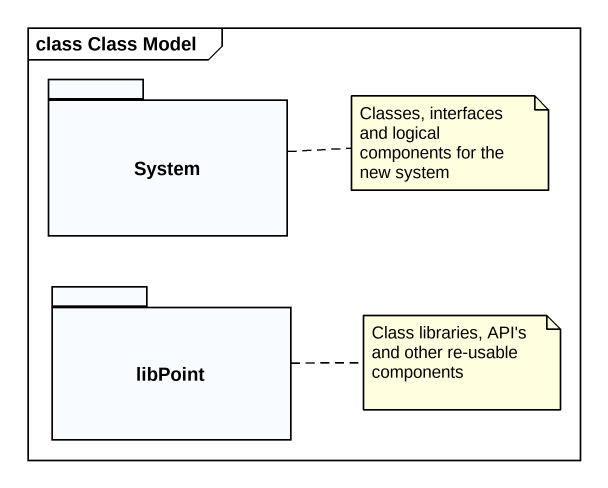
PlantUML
@startuml
mainframe class Class Model
package System {
}
package libPoint {
}
note right of System : Classes, interfaces and logical components for the new system
note right of libPoint : Class libraries, API's and other re-usable components
@enduml
